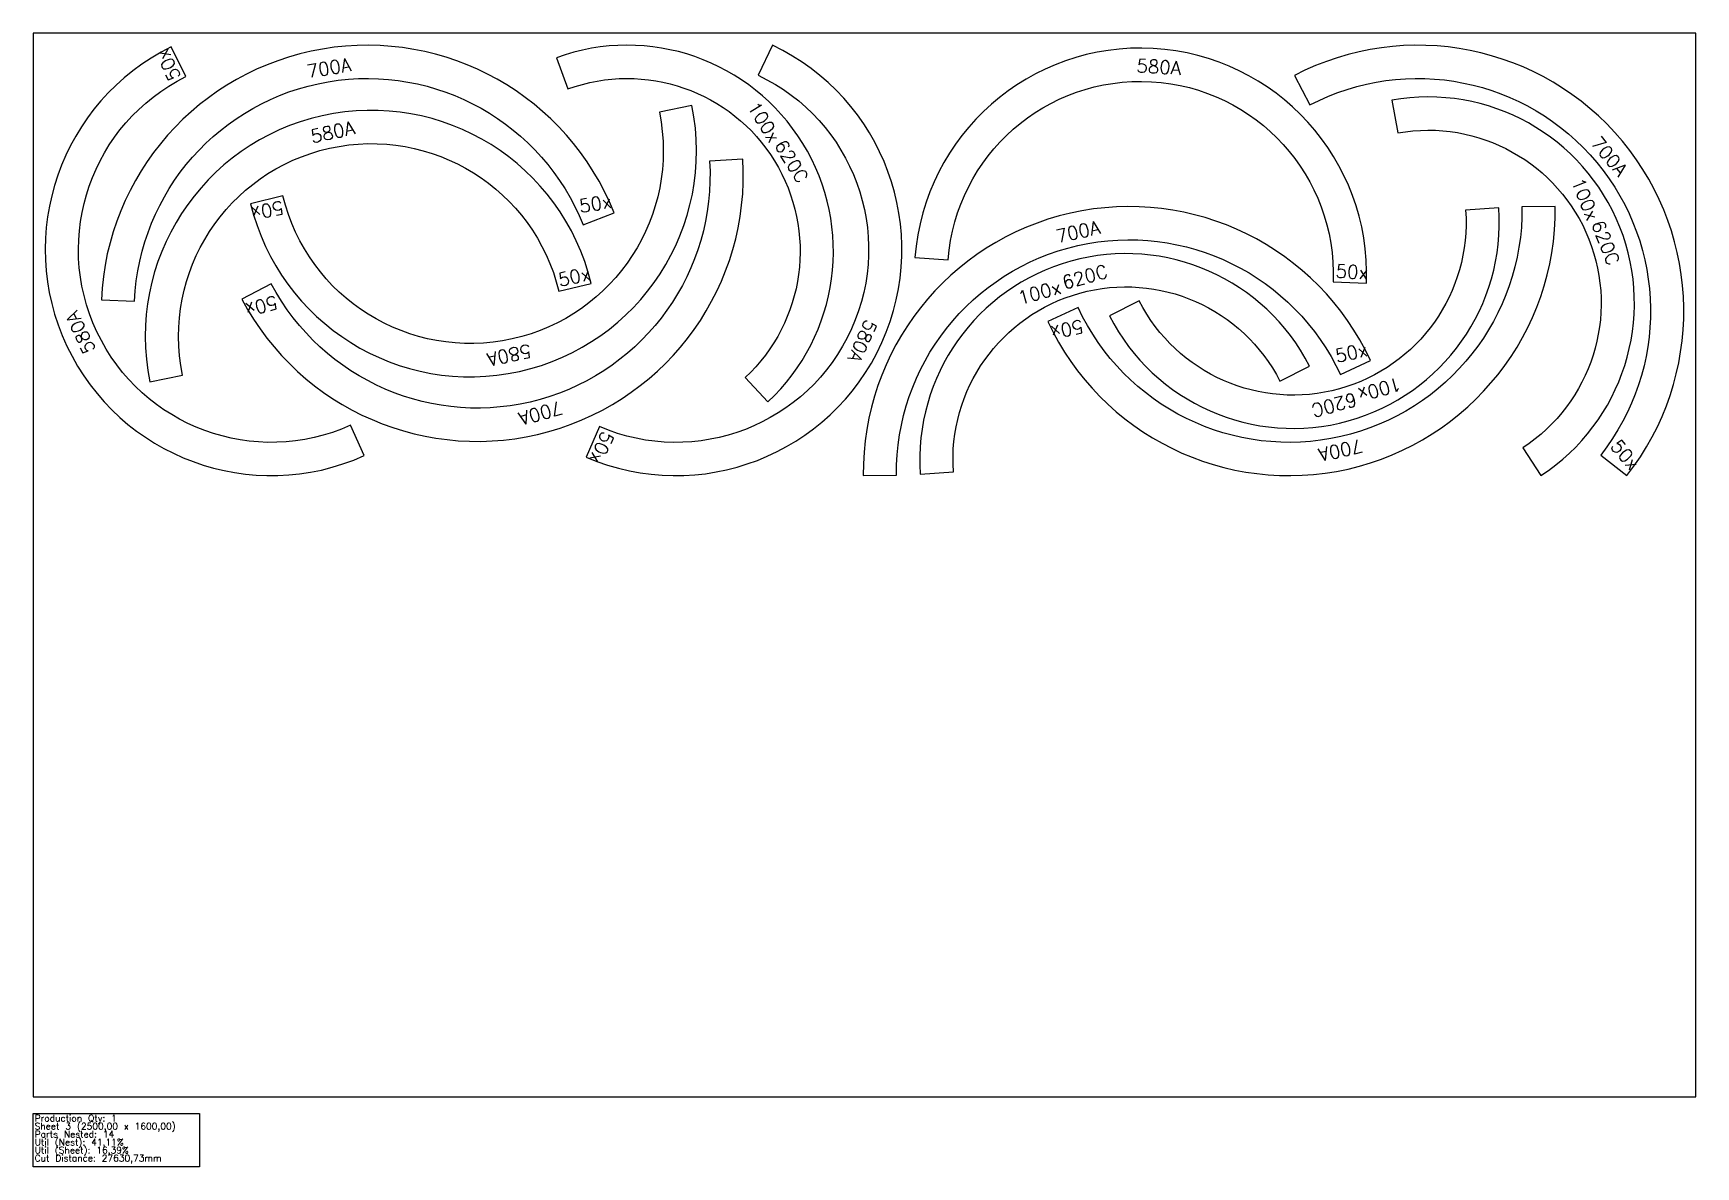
# Model space of a CAD drawing. Header units: millimetres. Extents: x 5250 to 7750, y -105 to 1600.
import ezdxf

# ---------------------------------------------------------------- set-up
doc = ezdxf.new("R2010")
doc.units = ezdxf.units.MM
for name, color, linetype in [('Des.', 7, 'Continuous'), ('sheet', 24, 'Continuous'), ('Stats', 7, 'Continuous'), ('Texto', 7, 'Continuous')]:
    doc.layers.add(name, color=color, linetype=linetype)
doc.styles.get("Standard").update_dxf_attribs({"font": 'txt.shx'})

msp = doc.modelspace()

# ---------------------------------------------------------------- linework, layer by layer
at = {"layer": 'Des.', "color": 7}
for points in [[(5479.6, 1534.7), (5457.5, 1579.5, 0.982697), (5747.8, 964.7), (5727.3, 1010.3, -0.982697)], [(6077.1, 1311.6), (6123.5, 1330.1, 0.80834), (5352.4, 1199.1), (5402.3, 1197, -0.80834)], [(6036.8, 1563.2), (6053.9, 1516.2, -0.817034), (6320.7, 1082), (6354.8, 1045.5, 0.817034)], [(6101.3, 1008.3), (6081.5, 962.4, 0.982697), (6361.6, 1582), (6340.2, 1536.8, -0.982697)], [(7204.8, 1226.3), (7254.8, 1224.3, 0.982697), (6575.9, 1262.7), (6625.8, 1259, -0.982697)], [(7607.1, 965.6), (7646.4, 934.6, 0.80834), (7146.6, 1536.4), (7169.8, 1492.1, -0.80834)], [(7293.1, 1499.3), (7301.9, 1450.1, -0.817034), (7489.9, 976.5), (7517.2, 934.6, 0.817034)], [(6040.4, 1211.8), (6089, 1223.6, 0.982697), (5425.3, 1075.9), (5474.3, 1085.9, -0.982697)], [(5625.4, 1355.4), (5576.8, 1343.6, 0.982697), (6240.5, 1491.3), (6191.5, 1481.3, -0.982697)], [(5608, 1223.3), (5563.7, 1200, 0.80834), (6317, 1410.8), (6267.1, 1407.7, -0.80834)], [(7215.7, 1086.5), (7261.1, 1107.5, 0.80834), (6498.2, 934.6), (6548.2, 935.2, -0.80834)], [(6821.2, 1187.4), (6775.8, 1166.4, 0.80834), (7538.7, 1339.3), (7488.7, 1338.7, -0.80834)], [(7453.9, 1337.2), (7404, 1333.7, -0.817034), (6913, 1197.6), (6868.4, 1174.9, 0.817034)], [(6583.9, 937), (6633.7, 940.4, -0.817034), (7124.8, 1076.5), (7169.3, 1099.2, 0.817034)]]:
    msp.add_lwpolyline(points, format="xyb", close=True, dxfattribs=at)
at = {"layer": 'sheet', "color": 7}
msp.add_lwpolyline([(5250, 0), (7750, 0), (7750, 1600), (5250, 1600)], close=True, dxfattribs=at)
at = {"layer": 'Stats', "color": 151}
msp.add_lwpolyline([(5250, -25), (5500, -25), (5500, -105), (5250, -105), (5250, -25)], close=True, dxfattribs=at)

# ---------------------------------------------------------------- texts
at = {"layer": 'Stats', "color": 60}
for s, p in [('Sheet 3 (2500,00 x 1600,00)', (5252, -49)), ('Production Qty: 1', (5252, -37)), ('Parts Nested: 14', (5252, -61)), ('Util (Nest): 41,11%', (5252, -73)), ('Util (Sheet): 16,39%', (5252, -85)), ('Cut Distance: 27630,73mm', (5252, -97))]:
    msp.add_text(s, height=10, dxfattribs=at).set_placement(p)
at = {"layer": 'Texto', "color": 3, "char_height": 20, "attachment_point": 1}
for s, insert, width, rotation in [('50x', (5454.5, 1526), 100.475, 115.2839), ('700A', (5659.9, 1552), 255.259, 9.6381), ('580A', (6909.7, 1561.3), 255.259, 356.7631), ('100x', (6340.1, 1499.9), 100.475, 301.5685), ('580A', (5665.3, 1453.9), 255.259, 12.5437), ('620C', (6380.6, 1442.2), 255.259, 301.5685), ('700A', (7606.1, 1447.1), 255.259, 309.7118), ('100x', (7581, 1384.8), 100.475, 291.6448), ('50x', (6069.4, 1349.3), 100.475, 9.6381), ('50x', (5628.3, 1329), 100.475, 192.5449), ('700A', (6786, 1303.7), 255.259, 12.7698), ('620C', (7611, 1320.9), 255.259, 291.6448), ('620C', (6795.3, 1233.9), 255.259, 15.4878), ('50x', (7209.2, 1252.5), 100.475, 356.7631), ('50x', (6037.5, 1238.2), 100.475, 12.5437), ('50x', (5619.5, 1186.6), 100.475, 195.633), ('100x', (6728.6, 1210.9), 100.475, 15.4878), ('580A', (5326.2, 1115.4), 255.259, 115.2839), ('580A', (6520, 1163.2), 255.259, 245.6715), ('50x', (6830.9, 1150.2), 100.475, 192.7738), ('580A', (6000.6, 1113.3), 255.259, 192.5449), ('50x', (7206, 1123.7), 100.475, 12.7698), ('100x', (7309.1, 1063.3), 100.475, 195.4878), ('620C', (7242.4, 1040.3), 255.259, 195.4878), ('700A', (6048, 1027.8), 255.259, 195.633), ('50x', (6124.1, 994.8), 100.475, 245.6715), ('700A', (7250.9, 970.2), 255.259, 192.7738), ('50x', (7635.9, 991.1), 100.475, 309.7118)]:
    msp.add_mtext(s, dxfattribs=dict(at, insert=insert, width=width, rotation=rotation))

doc.saveas('drawing.dxf')
